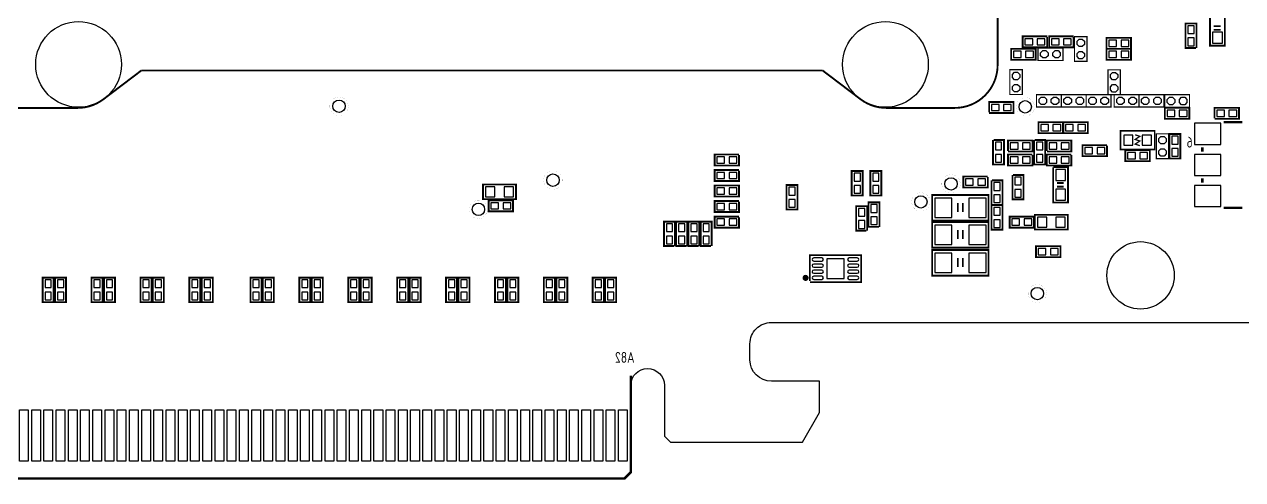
# Model space of a CAD drawing. Header units: millimetres. Extents: x -8 to 226, y -9 to 102.
# Drawn here: x 72.2 to 171.9, y -9.5 to 27.8 of the extents above; entities that cross this region are included whole.
import ezdxf

# ---------------------------------------------------------------- set-up
doc = ezdxf.new("R2010")
doc.units = ezdxf.units.MM
doc.header["$LTSCALE"] = 10
for name, color, linetype in [('BG_OUTLINE', 2, 'Continuous'), ('PG_SILKSCREEN_BOTTOM', 3, 'Continuous'), ('PIN_BOTTOM', 4, 'Continuous')]:
    doc.layers.add(name, color=color, linetype=linetype)
doc.styles.get("Standard").update_dxf_attribs({"font": 'isocp.shx', "width": 0.707, "bigfont": 'hztxt.shx'})

msp = doc.modelspace()

# ---------------------------------------------------------------- linework, layer by layer
at = {"layer": 'BG_OUTLINE'}
msp.add_lwpolyline([(51.099974, -9.350248), (121.299986, -9.350248), (121.799858, -8.850122), (121.799858, -1.745234, -1), (124.549916, -1.745234), (124.549916, -5.900166), (125.049788, -6.400292), (135.849868, -6.400292), (137.249916, -3.975354), (137.249916, -1.400048), (133.299962, -1.400048, -0.414206), (131.549902, 0.349758), (131.549902, 1.64973, -0.414239), (133.299962, 3.39979), (224.499932, 3.39979, 0.414205), (226.499928, 5.399786), (226.499928, 70.799706), (226.499928, 99.799902, 0.414202), (224.499932, 101.799898), (-5.500116, 101.799898, 0.414205)], format="xyb", dxfattribs=at)
at = {"layer": 'PG_SILKSCREEN_BOTTOM'}
for points in [[(151.809196, 24.43988, 0.1524, 0.1524, 0), (151.809196, 39.697152, 0.1524, 0.1524, 0)], [(169.187368, 28.902152, 0.150114, 0.150114, 0), (169.187368, 26.028142, 0.150114, 0.150114, 0), (170.391328, 26.028142, 0.150114, 0.150114, 0), (170.391328, 28.927552, 0.150114, 0.150114, 0), (169.207688, 28.927552, 0.150114, 0.150114, 0)], [(168.082976, 25.844754, 0.150114, 0.150114, 0), (168.082976, 27.84475, 0.150114, 0.150114, 0), (167.1828, 27.84475, 0.150114, 0.150114, 0), (167.1828, 25.844754, 0.150114, 0.150114, 0), (168.032938, 25.844754, 0.150114, 0.150114, 0)], [(169.491914, 27.629866, 0.150114, 0.150114, 0), (170.041824, 27.629866, 0.150114, 0.150114, 0)], [(169.491914, 27.329638, 0.150114, 0.150114, 0), (170.041824, 27.329638, 0.150114, 0.150114, 0)], [(155.862782, 26.79319, 0.150114, 0.150114, 0), (153.862786, 26.79319, 0.150114, 0.150114, 0), (153.862786, 25.893014, 0.150114, 0.150114, 0), (155.862782, 25.893014, 0.150114, 0.150114, 0), (155.862782, 26.743152, 0.150114, 0.150114, 0)], [(158.021782, 26.79319, 0.150114, 0.150114, 0), (156.021786, 26.79319, 0.150114, 0.150114, 0), (156.021786, 25.893014, 0.150114, 0.150114, 0), (158.021782, 25.893014, 0.150114, 0.150114, 0), (158.021782, 26.743152, 0.150114, 0.150114, 0)], [(160.720786, 25.766014, 0.150114, 0.150114, 0), (162.720782, 25.766014, 0.150114, 0.150114, 0), (162.720782, 26.66619, 0.150114, 0.150114, 0), (160.720786, 26.66619, 0.150114, 0.150114, 0), (160.720786, 25.816052, 0.150114, 0.150114, 0)], [(162.720782, 25.77719, 0.150114, 0.150114, 0), (160.720786, 25.77719, 0.150114, 0.150114, 0), (160.720786, 24.877014, 0.150114, 0.150114, 0), (162.720782, 24.877014, 0.150114, 0.150114, 0), (162.720782, 25.727152, 0.150114, 0.150114, 0)], [(78.664054, 21.650198, 0.1524, 0.1524, 0), (81.766156, 23.999952, 0.1524, 0.1524, 0)], [(81.766156, 23.999952, 0.1524, 0.1524, 0), (137.49401, 23.999952, 0.1524, 0.1524, 0)], [(137.49401, 23.999952, 0.1524, 0.1524, 0), (140.595858, 21.650198, 0.1524, 0.1524, 0)], [(151.809196, 24.43988, 0.1524, 0.1524, -0.414201), (148.30933, 20.940014, 0.1524, 0.1524, 0)], [(70.952614, 20.940014, 0.1524, 0.1524, 0), (76.550774, 20.940014, 0.1524, 0.1524, 0)], [(78.664054, 21.650198, 0.1524, 0.1524, -0.163502), (76.550774, 20.940014, 0.1524, 0.1524, 0)], [(142.709392, 20.940014, 0.1524, 0.1524, -0.16352), (140.595858, 21.650198, 0.1524, 0.1524, 0)], [(142.709392, 20.940014, 0.1524, 0.1524, 0), (148.30933, 20.940014, 0.1524, 0.1524, 0)], [(151.11349, 20.527264, 0.150114, 0.150114, 0), (153.113486, 20.527264, 0.150114, 0.150114, 0), (153.113486, 21.42744, 0.150114, 0.150114, 0), (151.11349, 21.42744, 0.150114, 0.150114, 0), (151.11349, 20.577302, 0.150114, 0.150114, 0)], [(169.55389, 20.044664, 0.150114, 0.150114, 0), (171.553886, 20.044664, 0.150114, 0.150114, 0), (171.553886, 20.94484, 0.150114, 0.150114, 0), (169.55389, 20.94484, 0.150114, 0.150114, 0), (169.55389, 20.094702, 0.150114, 0.150114, 0)], [(157.152086, 19.77644, 0.150114, 0.150114, 0), (155.15209, 19.77644, 0.150114, 0.150114, 0), (155.15209, 18.876264, 0.150114, 0.150114, 0), (157.152086, 18.876264, 0.150114, 0.150114, 0), (157.152086, 19.726402, 0.150114, 0.150114, 0)], [(171.828714, 19.783552, 0.199898, 0.199898, 0), (170.295062, 19.783552, 0.199898, 0.199898, 0)], [(151.434546, 18.31975, 0.150114, 0.150114, 0), (151.434546, 16.319754, 0.150114, 0.150114, 0), (152.334722, 16.319754, 0.150114, 0.150114, 0), (152.334722, 18.31975, 0.150114, 0.150114, 0), (151.484584, 18.31975, 0.150114, 0.150114, 0)], [(152.662636, 17.377664, 0.150114, 0.150114, 0), (154.662632, 17.377664, 0.150114, 0.150114, 0), (154.662632, 18.27784, 0.150114, 0.150114, 0), (152.662636, 18.27784, 0.150114, 0.150114, 0), (152.662636, 17.427702, 0.150114, 0.150114, 0)], [(154.800046, 18.31975, 0.150114, 0.150114, 0), (154.800046, 16.319754, 0.150114, 0.150114, 0), (155.700222, 16.319754, 0.150114, 0.150114, 0), (155.700222, 18.31975, 0.150114, 0.150114, 0), (154.850084, 18.31975, 0.150114, 0.150114, 0)], [(155.837636, 17.377664, 0.150114, 0.150114, 0), (157.837632, 17.377664, 0.150114, 0.150114, 0), (157.837632, 18.27784, 0.150114, 0.150114, 0), (155.837636, 18.27784, 0.150114, 0.150114, 0), (155.837636, 17.427702, 0.150114, 0.150114, 0)], [(160.758886, 17.89684, 0.150114, 0.150114, 0), (158.75889, 17.89684, 0.150114, 0.150114, 0), (158.75889, 16.996664, 0.150114, 0.150114, 0), (160.758886, 16.996664, 0.150114, 0.150114, 0), (160.758886, 17.846802, 0.150114, 0.150114, 0)], [(163.060888, 18.742152, 0.1016, 0.1016, 0), (163.441888, 18.615152, 0.1016, 0.1016, 0), (163.060888, 18.361152, 0.1016, 0.1016, 0), (163.441888, 18.234152, 0.1016, 0.1016, 0), (163.060888, 17.980152, 0.1016, 0.1016, 0), (163.441888, 17.853152, 0.1016, 0.1016, 0)], [(130.659632, 17.13484, 0.150114, 0.150114, 0), (128.659636, 17.13484, 0.150114, 0.150114, 0), (128.659636, 16.234664, 0.150114, 0.150114, 0), (130.659632, 16.234664, 0.150114, 0.150114, 0), (130.659632, 17.084802, 0.150114, 0.150114, 0)], [(154.662632, 17.13484, 0.150114, 0.150114, 0), (152.662636, 17.13484, 0.150114, 0.150114, 0), (152.662636, 16.234664, 0.150114, 0.150114, 0), (154.662632, 16.234664, 0.150114, 0.150114, 0), (154.662632, 17.084802, 0.150114, 0.150114, 0)], [(157.837632, 17.13484, 0.150114, 0.150114, 0), (155.837636, 17.13484, 0.150114, 0.150114, 0), (155.837636, 16.234664, 0.150114, 0.150114, 0), (157.837632, 16.234664, 0.150114, 0.150114, 0), (157.837632, 17.084802, 0.150114, 0.150114, 0)], [(168.559988, 17.726152, 0.199898, 0.199898, 0), (168.559988, 17.370552, 0.199898, 0.199898, 0)], [(156.360114, 16.075152, 0.150114, 0.150114, 0), (156.360114, 13.201142, 0.150114, 0.150114, 0), (157.564074, 13.201142, 0.150114, 0.150114, 0), (157.564074, 16.100552, 0.150114, 0.150114, 0), (156.380434, 16.100552, 0.150114, 0.150114, 0)], [(130.659632, 15.86484, 0.150114, 0.150114, 0), (128.659636, 15.86484, 0.150114, 0.150114, 0), (128.659636, 14.964664, 0.150114, 0.150114, 0), (130.659632, 14.964664, 0.150114, 0.150114, 0), (130.659632, 15.814802, 0.150114, 0.150114, 0)], [(151.005286, 15.33144, 0.150114, 0.150114, 0), (149.00529, 15.33144, 0.150114, 0.150114, 0), (149.00529, 14.431264, 0.150114, 0.150114, 0), (151.005286, 14.431264, 0.150114, 0.150114, 0), (151.005286, 15.281402, 0.150114, 0.150114, 0)], [(151.3078, 15.01775, 0.150114, 0.150114, 0), (151.3078, 13.017754, 0.150114, 0.150114, 0), (152.207976, 13.017754, 0.150114, 0.150114, 0), (152.207976, 15.01775, 0.150114, 0.150114, 0), (151.357838, 15.01775, 0.150114, 0.150114, 0)], [(153.022046, 15.46225, 0.150114, 0.150114, 0), (153.022046, 13.462254, 0.150114, 0.150114, 0), (153.922222, 13.462254, 0.150114, 0.150114, 0), (153.922222, 15.46225, 0.150114, 0.150114, 0), (153.072084, 15.46225, 0.150114, 0.150114, 0)], [(168.559988, 15.186152, 0.199898, 0.199898, 0), (168.559988, 14.830552, 0.199898, 0.199898, 0)], [(156.66466, 14.802866, 0.150114, 0.150114, 0), (157.21457, 14.802866, 0.150114, 0.150114, 0)], [(156.66466, 14.502638, 0.150114, 0.150114, 0), (157.21457, 14.502638, 0.150114, 0.150114, 0)], [(130.659632, 13.32484, 0.150114, 0.150114, 0), (128.659636, 13.32484, 0.150114, 0.150114, 0), (128.659636, 12.424664, 0.150114, 0.150114, 0), (130.659632, 12.424664, 0.150114, 0.150114, 0), (130.659632, 13.274802, 0.150114, 0.150114, 0)], [(141.133576, 10.909554, 0.150114, 0.150114, 0), (141.133576, 12.90955, 0.150114, 0.150114, 0), (140.2334, 12.90955, 0.150114, 0.150114, 0), (140.2334, 10.909554, 0.150114, 0.150114, 0), (141.083538, 10.909554, 0.150114, 0.150114, 0)], [(142.149576, 11.214354, 0.150114, 0.150114, 0), (142.149576, 13.21435, 0.150114, 0.150114, 0), (141.2494, 13.21435, 0.150114, 0.150114, 0), (141.2494, 11.214354, 0.150114, 0.150114, 0), (142.099538, 11.214354, 0.150114, 0.150114, 0)], [(148.56079, 12.42314, 0.150114, 0.150114, 0), (148.56079, 13.173202, 0.150114, 0.150114, 0)], [(148.960586, 12.42314, 0.150114, 0.150114, 0), (148.960586, 13.173202, 0.150114, 0.150114, 0)], [(130.659632, 12.05484, 0.150114, 0.150114, 0), (128.659636, 12.05484, 0.150114, 0.150114, 0), (128.659636, 11.154664, 0.150114, 0.150114, 0), (130.659632, 11.154664, 0.150114, 0.150114, 0), (130.659632, 12.004802, 0.150114, 0.150114, 0)], [(170.295062, 12.773152, 0.199898, 0.199898, 0), (171.828714, 12.773152, 0.199898, 0.199898, 0)], [(125.416056, 9.644634, 0.150114, 0.150114, 0), (125.416056, 11.64463, 0.150114, 0.150114, 0), (124.51588, 11.64463, 0.150114, 0.150114, 0), (124.51588, 9.644634, 0.150114, 0.150114, 0), (125.366018, 9.644634, 0.150114, 0.150114, 0)], [(126.4158, 9.644634, 0.150114, 0.150114, 0), (126.4158, 11.64463, 0.150114, 0.150114, 0), (125.515624, 11.64463, 0.150114, 0.150114, 0), (125.515624, 9.644634, 0.150114, 0.150114, 0), (126.365762, 9.644634, 0.150114, 0.150114, 0)], [(127.415544, 9.644634, 0.150114, 0.150114, 0), (127.415544, 11.64463, 0.150114, 0.150114, 0), (126.515368, 11.64463, 0.150114, 0.150114, 0), (126.515368, 9.644634, 0.150114, 0.150114, 0), (127.365506, 9.644634, 0.150114, 0.150114, 0)], [(128.415288, 9.644634, 0.150114, 0.150114, 0), (128.415288, 11.64463, 0.150114, 0.150114, 0), (127.515112, 11.64463, 0.150114, 0.150114, 0), (127.515112, 9.644634, 0.150114, 0.150114, 0), (128.36525, 9.644634, 0.150114, 0.150114, 0)], [(148.56079, 10.21334, 0.150114, 0.150114, 0), (148.56079, 10.963402, 0.150114, 0.150114, 0)], [(148.960586, 10.21334, 0.150114, 0.150114, 0), (148.960586, 10.963402, 0.150114, 0.150114, 0)], [(136.449562, 6.694678, 0.150114, 0.150114, 0), (140.649706, 6.694678, 0.150114, 0.150114, 0), (140.649706, 8.894826, 0.150114, 0.150114, 0), (136.449562, 8.894826, 0.150114, 0.150114, 0), (136.449562, 6.794754, 0.150114, 0.150114, 0)], [(148.56079, 7.92734, 0.150114, 0.150114, 0), (148.56079, 8.677402, 0.150114, 0.150114, 0)], [(148.960586, 7.92734, 0.150114, 0.150114, 0), (148.960586, 8.677402, 0.150114, 0.150114, 0)], [(121.799858, -0.950214, 0.199898, 0.199898, 0), (121.799858, -8.850376, 0.199898, 0.199898, 0), (121.299732, -9.350248, 0.199898, 0.199898, 0), (51.09972, -9.350248, 0.199898, 0.199898, 0), (50.599848, -8.850376, 0.199898, 0.199898, 0), (50.599848, -1.900174, 0.199898, 0.199898, 1), (48.699674, -1.900174, 0.199898, 0.199898, 0), (48.699674, -8.850376, 0.199898, 0.199898, 0), (48.199802, -9.350248, 0.199898, 0.199898, 0), (37.99967, -9.350248, 0.199898, 0.199898, 0), (37.499798, -8.850376, 0.199898, 0.199898, 0), (37.499798, -0.950214, 0.199898, 0.199898, 0)]]:
    msp.add_lwpolyline(points, format="xyseb", dxfattribs=at)
for points in [[(159.117538, 24.742648, 0.1016, 0.1016, 0), (159.117538, 26.774648, 0.1016, 0.1016, 0), (158.101538, 26.774648, 0.1016, 0.1016, 0), (158.101538, 24.742648, 0.1016, 0.1016, 0)], [(154.916886, 25.77084, 0.1524, 0.1524, 0), (152.91689, 25.77084, 0.1524, 0.1524, 0), (152.91689, 24.870664, 0.1524, 0.1524, 0), (154.916886, 24.870664, 0.1524, 0.1524, 0)], [(155.116784, 24.819102, 0.1016, 0.1016, 0), (157.148784, 24.819102, 0.1016, 0.1016, 0), (157.148784, 25.835102, 0.1016, 0.1016, 0), (155.116784, 25.835102, 0.1016, 0.1016, 0)], [(153.827734, 22.038056, 0.1016, 0.1016, 0), (153.827734, 24.070056, 0.1016, 0.1016, 0), (152.811734, 24.070056, 0.1016, 0.1016, 0), (152.811734, 22.038056, 0.1016, 0.1016, 0)], [(160.831784, 24.057102, 0.1016, 0.1016, 0), (160.831784, 22.025102, 0.1016, 0.1016, 0), (161.847784, 22.025102, 0.1016, 0.1016, 0), (161.847784, 24.057102, 0.1016, 0.1016, 0)], [(154.989784, 21.009102, 0.1016, 0.1016, 0), (157.021784, 21.009102, 0.1016, 0.1016, 0), (157.021784, 22.025102, 0.1016, 0.1016, 0), (154.989784, 22.025102, 0.1016, 0.1016, 0)], [(159.053784, 22.025102, 0.1016, 0.1016, 0), (157.021784, 22.025102, 0.1016, 0.1016, 0), (157.021784, 21.009102, 0.1016, 0.1016, 0), (159.053784, 21.009102, 0.1016, 0.1016, 0)], [(161.085784, 22.025102, 0.1016, 0.1016, 0), (159.053784, 22.025102, 0.1016, 0.1016, 0), (159.053784, 21.009102, 0.1016, 0.1016, 0), (161.085784, 21.009102, 0.1016, 0.1016, 0)], [(161.339784, 21.009102, 0.1016, 0.1016, 0), (163.371784, 21.009102, 0.1016, 0.1016, 0), (163.371784, 22.025102, 0.1016, 0.1016, 0), (161.339784, 22.025102, 0.1016, 0.1016, 0)], [(163.371784, 21.009102, 0.1016, 0.1016, 0), (165.403784, 21.009102, 0.1016, 0.1016, 0), (165.403784, 22.025102, 0.1016, 0.1016, 0), (163.371784, 22.025102, 0.1016, 0.1016, 0)], [(165.473634, 21.002498, 0.1016, 0.1016, 0), (167.505634, 21.002498, 0.1016, 0.1016, 0), (167.505634, 22.018498, 0.1016, 0.1016, 0), (165.473634, 22.018498, 0.1016, 0.1016, 0)], [(98.689668, 21.078952, 0.00381, 0.00381, 1), (97.180908, 21.078952, 0.00381, 0.00381, 1)], [(154.823668, 21.028152, 0.00381, 0.00381, 1), (153.314908, 21.028152, 0.00381, 0.00381, 1)], [(165.48989, 20.044664, 0.1524, 0.1524, 0), (167.489886, 20.044664, 0.1524, 0.1524, 0), (167.489886, 20.94484, 0.1524, 0.1524, 0), (165.48989, 20.94484, 0.1524, 0.1524, 0)], [(157.18409, 18.876264, 0.1524, 0.1524, 0), (159.184086, 18.876264, 0.1524, 0.1524, 0), (159.184086, 19.77644, 0.1524, 0.1524, 0), (157.18409, 19.77644, 0.1524, 0.1524, 0)], [(161.867088, 17.675352, 0.127, 0.127, 0), (161.867088, 19.072352, 0.127, 0.127, 0), (164.661088, 19.072352, 0.127, 0.127, 0), (164.661088, 17.675352, 0.127, 0.127, 0), (164.661088, 17.548352, 0.127, 0.127, 0), (161.867088, 17.548352, 0.127, 0.127, 0)], [(164.788088, 18.818352, 0.1016, 0.1016, 0), (164.788088, 16.786352, 0.1016, 0.1016, 0), (165.804088, 16.786352, 0.1016, 0.1016, 0), (165.804088, 18.818352, 0.1016, 0.1016, 0)], [(165.862, 18.80235, 0.1524, 0.1524, 0), (165.862, 16.802354, 0.1524, 0.1524, 0), (166.762176, 16.802354, 0.1524, 0.1524, 0), (166.762176, 18.80235, 0.1524, 0.1524, 0)], [(162.26409, 16.590264, 0.1524, 0.1524, 0), (164.264086, 16.590264, 0.1524, 0.1524, 0), (164.264086, 17.49044, 0.1524, 0.1524, 0), (162.26409, 17.49044, 0.1524, 0.1524, 0)], [(116.190268, 15.033752, 0.00381, 0.00381, 1), (114.681508, 15.033752, 0.00381, 0.00381, 1)], [(140.777976, 13.779754, 0.1524, 0.1524, 0), (140.777976, 15.77975, 0.1524, 0.1524, 0), (139.8778, 15.77975, 0.1524, 0.1524, 0), (139.8778, 13.779754, 0.1524, 0.1524, 0)], [(142.301976, 13.779754, 0.1524, 0.1524, 0), (142.301976, 15.77975, 0.1524, 0.1524, 0), (141.4018, 15.77975, 0.1524, 0.1524, 0), (141.4018, 13.779754, 0.1524, 0.1524, 0)], [(148.753068, 14.728952, 0.00381, 0.00381, 1), (147.244308, 14.728952, 0.00381, 0.00381, 1)], [(109.717078, 13.481304, 0.150114, 0.150114, 0), (112.417098, 13.481304, 0.150114, 0.150114, 0), (112.417098, 14.6812, 0.150114, 0.150114, 0), (109.717078, 14.6812, 0.150114, 0.150114, 0)], [(128.659636, 13.694664, 0.1524, 0.1524, 0), (130.659632, 13.694664, 0.1524, 0.1524, 0), (130.659632, 14.59484, 0.1524, 0.1524, 0), (128.659636, 14.59484, 0.1524, 0.1524, 0)], [(135.443976, 12.636754, 0.1524, 0.1524, 0), (135.443976, 14.63675, 0.1524, 0.1524, 0), (134.5438, 14.63675, 0.1524, 0.1524, 0), (134.5438, 12.636754, 0.1524, 0.1524, 0)], [(146.289014, 13.255752, 0.00381, 0.00381, 1), (144.780254, 13.255752, 0.00381, 0.00381, 1)], [(110.094268, 12.646152, 0.00381, 0.00381, 1), (108.585508, 12.646152, 0.00381, 0.00381, 1)], [(112.168686, 13.38834, 0.1524, 0.1524, 0), (110.16869, 13.38834, 0.1524, 0.1524, 0), (110.16869, 12.488164, 0.1524, 0.1524, 0), (112.168686, 12.488164, 0.1524, 0.1524, 0)], [(146.460718, 11.723116, 0.150114, 0.150114, 0), (151.060658, 11.723116, 0.150114, 0.150114, 0), (151.060658, 13.823188, 0.150114, 0.150114, 0), (146.460718, 13.823188, 0.150114, 0.150114, 0)], [(151.3078, 12.98575, 0.1524, 0.1524, 0), (151.3078, 10.985754, 0.1524, 0.1524, 0), (152.207976, 10.985754, 0.1524, 0.1524, 0), (152.207976, 12.98575, 0.1524, 0.1524, 0)], [(152.789636, 11.154664, 0.1524, 0.1524, 0), (154.789632, 11.154664, 0.1524, 0.1524, 0), (154.789632, 12.05484, 0.1524, 0.1524, 0), (152.789636, 12.05484, 0.1524, 0.1524, 0)], [(154.852878, 11.004804, 0.150114, 0.150114, 0), (157.552898, 11.004804, 0.150114, 0.150114, 0), (157.552898, 12.2047, 0.150114, 0.150114, 0), (154.852878, 12.2047, 0.150114, 0.150114, 0)], [(146.460718, 9.513316, 0.150114, 0.150114, 0), (151.060658, 9.513316, 0.150114, 0.150114, 0), (151.060658, 11.613388, 0.150114, 0.150114, 0), (146.460718, 11.613388, 0.150114, 0.150114, 0)], [(146.460718, 7.227316, 0.150114, 0.150114, 0), (151.060658, 7.227316, 0.150114, 0.150114, 0), (151.060658, 9.327388, 0.150114, 0.150114, 0), (146.460718, 9.327388, 0.150114, 0.150114, 0)], [(156.948886, 9.64184, 0.1524, 0.1524, 0), (154.94889, 9.64184, 0.1524, 0.1524, 0), (154.94889, 8.741664, 0.1524, 0.1524, 0), (156.948886, 8.741664, 0.1524, 0.1524, 0)], [(73.691496, 7.061962, 0.1524, 0.1524, 0), (73.691496, 5.061966, 0.1524, 0.1524, 0), (74.591672, 5.061966, 0.1524, 0.1524, 0), (74.591672, 7.061962, 0.1524, 0.1524, 0)], [(74.707496, 7.061962, 0.1524, 0.1524, 0), (74.707496, 5.061966, 0.1524, 0.1524, 0), (75.607672, 5.061966, 0.1524, 0.1524, 0), (75.607672, 7.061962, 0.1524, 0.1524, 0)], [(77.691488, 7.061962, 0.1524, 0.1524, 0), (77.691488, 5.061966, 0.1524, 0.1524, 0), (78.591664, 5.061966, 0.1524, 0.1524, 0), (78.591664, 7.061962, 0.1524, 0.1524, 0)], [(78.707488, 7.061962, 0.1524, 0.1524, 0), (78.707488, 5.061966, 0.1524, 0.1524, 0), (79.607664, 5.061966, 0.1524, 0.1524, 0), (79.607664, 7.061962, 0.1524, 0.1524, 0)], [(81.69148, 7.061962, 0.1524, 0.1524, 0), (81.69148, 5.061966, 0.1524, 0.1524, 0), (82.591656, 5.061966, 0.1524, 0.1524, 0), (82.591656, 7.061962, 0.1524, 0.1524, 0)], [(82.70748, 7.061962, 0.1524, 0.1524, 0), (82.70748, 5.061966, 0.1524, 0.1524, 0), (83.607656, 5.061966, 0.1524, 0.1524, 0), (83.607656, 7.061962, 0.1524, 0.1524, 0)], [(85.691472, 7.061962, 0.1524, 0.1524, 0), (85.691472, 5.061966, 0.1524, 0.1524, 0), (86.591648, 5.061966, 0.1524, 0.1524, 0), (86.591648, 7.061962, 0.1524, 0.1524, 0)], [(86.707472, 7.061962, 0.1524, 0.1524, 0), (86.707472, 5.061966, 0.1524, 0.1524, 0), (87.607648, 5.061966, 0.1524, 0.1524, 0), (87.607648, 7.061962, 0.1524, 0.1524, 0)], [(90.691462, 7.061962, 0.1524, 0.1524, 0), (90.691462, 5.061966, 0.1524, 0.1524, 0), (91.591638, 5.061966, 0.1524, 0.1524, 0), (91.591638, 7.061962, 0.1524, 0.1524, 0)], [(91.707462, 7.061962, 0.1524, 0.1524, 0), (91.707462, 5.061966, 0.1524, 0.1524, 0), (92.607638, 5.061966, 0.1524, 0.1524, 0), (92.607638, 7.061962, 0.1524, 0.1524, 0)], [(94.691454, 7.061962, 0.1524, 0.1524, 0), (94.691454, 5.061966, 0.1524, 0.1524, 0), (95.59163, 5.061966, 0.1524, 0.1524, 0), (95.59163, 7.061962, 0.1524, 0.1524, 0)], [(95.707454, 7.061962, 0.1524, 0.1524, 0), (95.707454, 5.061966, 0.1524, 0.1524, 0), (96.60763, 5.061966, 0.1524, 0.1524, 0), (96.60763, 7.061962, 0.1524, 0.1524, 0)], [(98.691446, 7.061962, 0.1524, 0.1524, 0), (98.691446, 5.061966, 0.1524, 0.1524, 0), (99.591622, 5.061966, 0.1524, 0.1524, 0), (99.591622, 7.061962, 0.1524, 0.1524, 0)], [(99.707446, 7.061962, 0.1524, 0.1524, 0), (99.707446, 5.061966, 0.1524, 0.1524, 0), (100.607622, 5.061966, 0.1524, 0.1524, 0), (100.607622, 7.061962, 0.1524, 0.1524, 0)], [(102.691438, 7.061962, 0.1524, 0.1524, 0), (102.691438, 5.061966, 0.1524, 0.1524, 0), (103.591614, 5.061966, 0.1524, 0.1524, 0), (103.591614, 7.061962, 0.1524, 0.1524, 0)], [(103.707438, 7.061962, 0.1524, 0.1524, 0), (103.707438, 5.061966, 0.1524, 0.1524, 0), (104.607614, 5.061966, 0.1524, 0.1524, 0), (104.607614, 7.061962, 0.1524, 0.1524, 0)], [(106.691684, 7.061962, 0.1524, 0.1524, 0), (106.691684, 5.061966, 0.1524, 0.1524, 0), (107.59186, 5.061966, 0.1524, 0.1524, 0), (107.59186, 7.061962, 0.1524, 0.1524, 0)], [(107.707684, 7.061962, 0.1524, 0.1524, 0), (107.707684, 5.061966, 0.1524, 0.1524, 0), (108.60786, 5.061966, 0.1524, 0.1524, 0), (108.60786, 7.061962, 0.1524, 0.1524, 0)], [(110.691676, 7.061962, 0.1524, 0.1524, 0), (110.691676, 5.061966, 0.1524, 0.1524, 0), (111.591852, 5.061966, 0.1524, 0.1524, 0), (111.591852, 7.061962, 0.1524, 0.1524, 0)], [(111.707676, 7.061962, 0.1524, 0.1524, 0), (111.707676, 5.061966, 0.1524, 0.1524, 0), (112.607852, 5.061966, 0.1524, 0.1524, 0), (112.607852, 7.061962, 0.1524, 0.1524, 0)], [(114.691668, 7.061962, 0.1524, 0.1524, 0), (114.691668, 5.061966, 0.1524, 0.1524, 0), (115.591844, 5.061966, 0.1524, 0.1524, 0), (115.591844, 7.061962, 0.1524, 0.1524, 0)], [(115.707668, 7.061962, 0.1524, 0.1524, 0), (115.707668, 5.061966, 0.1524, 0.1524, 0), (116.607844, 5.061966, 0.1524, 0.1524, 0), (116.607844, 7.061962, 0.1524, 0.1524, 0)], [(118.69166, 7.061962, 0.1524, 0.1524, 0), (118.69166, 5.061966, 0.1524, 0.1524, 0), (119.591836, 5.061966, 0.1524, 0.1524, 0), (119.591836, 7.061962, 0.1524, 0.1524, 0)], [(119.70766, 7.061962, 0.1524, 0.1524, 0), (119.70766, 5.061966, 0.1524, 0.1524, 0), (120.607836, 5.061966, 0.1524, 0.1524, 0), (120.607836, 7.061962, 0.1524, 0.1524, 0)], [(136.22401, 7.04469, 0.249936, 0.249936, 1), (135.975258, 7.044814, 0.249936, 0.249936, 1)], [(155.814268, 5.762752, 0.00381, 0.00381, 1), (154.305508, 5.762752, 0.00381, 0.00381, 1)]]:
    msp.add_lwpolyline(points, format="xyseb", close=True, dxfattribs=at)
at = {"layer": 'PIN_BOTTOM'}
for points in [[(167.378888, 27.662124), (167.378888, 27.027124), (167.886888, 27.027124), (167.886888, 27.662124)], [(170.198288, 26.235152), (170.198288, 27.124152), (169.385488, 27.124152), (169.385488, 26.235152)], [(154.045412, 26.089102), (154.680412, 26.089102), (154.680412, 26.597102), (154.045412, 26.597102)], [(155.045156, 26.089102), (155.680156, 26.089102), (155.680156, 26.597102), (155.045156, 26.597102)], [(156.204412, 26.089102), (156.839412, 26.089102), (156.839412, 26.597102), (156.204412, 26.597102)], [(157.204156, 26.089102), (157.839156, 26.089102), (157.839156, 26.597102), (157.204156, 26.597102)], [(158.735786, 25.953974), (158.48329, 25.953974), (158.304738, 26.132526), (158.304738, 26.385022), (158.48329, 26.563574), (158.735786, 26.563574), (158.914338, 26.385022), (158.914338, 26.132526)], [(161.538412, 26.470102), (160.903412, 26.470102), (160.903412, 25.962102), (161.538412, 25.962102)], [(162.538156, 26.470102), (161.903156, 26.470102), (161.903156, 25.962102), (162.538156, 25.962102)], [(167.378888, 26.66238), (167.378888, 26.02738), (167.886888, 26.02738), (167.886888, 26.66238)], [(153.099516, 25.066752), (153.734516, 25.066752), (153.734516, 25.574752), (153.099516, 25.574752)], [(154.09926, 25.066752), (154.73426, 25.066752), (154.73426, 25.574752), (154.09926, 25.574752)], [(155.758906, 25.022302), (155.50641, 25.022302), (155.327858, 25.200854), (155.327858, 25.45335), (155.50641, 25.631902), (155.758906, 25.631902), (155.937458, 25.45335), (155.937458, 25.200854)], [(156.759158, 25.022302), (156.506662, 25.022302), (156.32811, 25.200854), (156.32811, 25.45335), (156.506662, 25.631902), (156.759158, 25.631902), (156.93771, 25.45335), (156.93771, 25.200854)], [(158.735786, 24.953722), (158.48329, 24.953722), (158.304738, 25.132274), (158.304738, 25.38477), (158.48329, 25.563322), (158.735786, 25.563322), (158.914338, 25.38477), (158.914338, 25.132274)], [(160.903412, 25.073102), (161.538412, 25.073102), (161.538412, 25.581102), (160.903412, 25.581102)], [(161.903156, 25.073102), (162.538156, 25.073102), (162.538156, 25.581102), (161.903156, 25.581102)], [(153.445982, 23.249382), (153.193486, 23.249382), (153.014934, 23.427934), (153.014934, 23.68043), (153.193486, 23.858982), (153.445982, 23.858982), (153.624534, 23.68043), (153.624534, 23.427934)], [(161.466032, 23.236428), (161.213536, 23.236428), (161.034984, 23.41498), (161.034984, 23.667476), (161.213536, 23.846028), (161.466032, 23.846028), (161.644584, 23.667476), (161.644584, 23.41498)], [(153.445982, 22.24913), (153.193486, 22.24913), (153.014934, 22.427682), (153.014934, 22.680178), (153.193486, 22.85873), (153.445982, 22.85873), (153.624534, 22.680178), (153.624534, 22.427682)], [(161.466032, 22.236176), (161.213536, 22.236176), (161.034984, 22.414728), (161.034984, 22.667224), (161.213536, 22.845776), (161.466032, 22.845776), (161.644584, 22.667224), (161.644584, 22.414728)], [(151.931116, 21.231352), (151.296116, 21.231352), (151.296116, 20.723352), (151.931116, 20.723352)], [(152.93086, 21.231352), (152.29586, 21.231352), (152.29586, 20.723352), (152.93086, 20.723352)], [(155.631906, 21.212302), (155.37941, 21.212302), (155.200858, 21.390854), (155.200858, 21.64335), (155.37941, 21.821902), (155.631906, 21.821902), (155.810458, 21.64335), (155.810458, 21.390854)], [(156.632158, 21.212302), (156.379662, 21.212302), (156.20111, 21.390854), (156.20111, 21.64335), (156.379662, 21.821902), (156.632158, 21.821902), (156.81071, 21.64335), (156.81071, 21.390854)], [(157.663906, 21.212302), (157.41141, 21.212302), (157.232858, 21.390854), (157.232858, 21.64335), (157.41141, 21.821902), (157.663906, 21.821902), (157.842458, 21.64335), (157.842458, 21.390854)], [(158.664158, 21.212302), (158.411662, 21.212302), (158.23311, 21.390854), (158.23311, 21.64335), (158.411662, 21.821902), (158.664158, 21.821902), (158.84271, 21.64335), (158.84271, 21.390854)], [(159.695906, 21.212302), (159.44341, 21.212302), (159.264858, 21.390854), (159.264858, 21.64335), (159.44341, 21.821902), (159.695906, 21.821902), (159.874458, 21.64335), (159.874458, 21.390854)], [(160.696158, 21.212302), (160.443662, 21.212302), (160.26511, 21.390854), (160.26511, 21.64335), (160.443662, 21.821902), (160.696158, 21.821902), (160.87471, 21.64335), (160.87471, 21.390854)], [(161.981906, 21.212302), (161.72941, 21.212302), (161.550858, 21.390854), (161.550858, 21.64335), (161.72941, 21.821902), (161.981906, 21.821902), (162.160458, 21.64335), (162.160458, 21.390854)], [(162.982158, 21.212302), (162.729662, 21.212302), (162.55111, 21.390854), (162.55111, 21.64335), (162.729662, 21.821902), (162.982158, 21.821902), (163.16071, 21.64335), (163.16071, 21.390854)], [(164.013906, 21.212302), (163.76141, 21.212302), (163.582858, 21.390854), (163.582858, 21.64335), (163.76141, 21.821902), (164.013906, 21.821902), (164.192458, 21.64335), (164.192458, 21.390854)], [(165.014158, 21.212302), (164.761662, 21.212302), (164.58311, 21.390854), (164.58311, 21.64335), (164.761662, 21.821902), (165.014158, 21.821902), (165.19271, 21.64335), (165.19271, 21.390854)], [(166.115756, 21.205698), (165.86326, 21.205698), (165.684708, 21.38425), (165.684708, 21.636746), (165.86326, 21.815298), (166.115756, 21.815298), (166.294308, 21.636746), (166.294308, 21.38425)], [(167.116008, 21.205698), (166.863512, 21.205698), (166.68496, 21.38425), (166.68496, 21.636746), (166.863512, 21.815298), (167.116008, 21.815298), (167.29456, 21.636746), (167.29456, 21.38425)], [(166.307516, 20.748752), (165.672516, 20.748752), (165.672516, 20.240752), (166.307516, 20.240752)], [(167.30726, 20.748752), (166.67226, 20.748752), (166.67226, 20.240752), (167.30726, 20.240752)], [(170.371516, 20.748752), (169.736516, 20.748752), (169.736516, 20.240752), (170.371516, 20.240752)], [(171.37126, 20.748752), (170.73626, 20.748752), (170.73626, 20.240752), (171.37126, 20.240752)], [(155.334716, 19.072352), (155.969716, 19.072352), (155.969716, 19.580352), (155.334716, 19.580352)], [(156.33446, 19.072352), (156.96946, 19.072352), (156.96946, 19.580352), (156.33446, 19.580352)], [(158.001716, 19.580352), (157.366716, 19.580352), (157.366716, 19.072352), (158.001716, 19.072352)], [(159.00146, 19.580352), (158.36646, 19.580352), (158.36646, 19.072352), (159.00146, 19.072352)], [(170.066462, 19.681952), (167.907462, 19.681952), (167.907462, 17.954752), (170.066462, 17.954752)], [(152.138634, 17.502124), (152.138634, 18.137124), (151.630634, 18.137124), (151.630634, 17.502124)], [(153.480262, 18.081752), (152.845262, 18.081752), (152.845262, 17.573752), (153.480262, 17.573752)], [(154.480006, 18.081752), (153.845006, 18.081752), (153.845006, 17.573752), (154.480006, 17.573752)], [(155.504134, 17.502124), (155.504134, 18.137124), (154.996134, 18.137124), (154.996134, 17.502124)], [(156.655262, 18.081752), (156.020262, 18.081752), (156.020262, 17.573752), (156.655262, 17.573752)], [(157.655006, 18.081752), (157.020006, 18.081752), (157.020006, 17.573752), (157.655006, 17.573752)], [(162.121088, 18.716752), (162.121088, 17.903952), (162.883088, 17.903952), (162.883088, 18.716752)], [(163.645088, 18.716752), (163.645088, 17.903952), (164.407088, 17.903952), (164.407088, 18.716752)], [(165.422336, 17.997678), (165.16984, 17.997678), (164.991288, 18.17623), (164.991288, 18.428726), (165.16984, 18.607278), (165.422336, 18.607278), (165.600888, 18.428726), (165.600888, 18.17623)], [(166.566088, 17.984724), (166.566088, 18.619724), (166.058088, 18.619724), (166.058088, 17.984724)], [(152.138634, 16.50238), (152.138634, 17.13738), (151.630634, 17.13738), (151.630634, 16.50238)], [(155.504134, 16.50238), (155.504134, 17.13738), (154.996134, 17.13738), (154.996134, 16.50238)], [(158.941516, 17.192752), (159.576516, 17.192752), (159.576516, 17.700752), (158.941516, 17.700752)], [(159.94126, 17.192752), (160.57626, 17.192752), (160.57626, 17.700752), (159.94126, 17.700752)], [(163.081716, 17.294352), (162.446716, 17.294352), (162.446716, 16.786352), (163.081716, 16.786352)], [(164.08146, 17.294352), (163.44646, 17.294352), (163.44646, 16.786352), (164.08146, 16.786352)], [(165.422336, 16.997426), (165.16984, 16.997426), (164.991288, 17.175978), (164.991288, 17.428474), (165.16984, 17.607026), (165.422336, 17.607026), (165.600888, 17.428474), (165.600888, 17.175978)], [(166.566088, 16.98498), (166.566088, 17.61998), (166.058088, 17.61998), (166.058088, 16.98498)], [(170.066462, 17.141952), (167.907462, 17.141952), (167.907462, 15.414752), (170.066462, 15.414752)], [(128.842262, 16.430752), (129.477262, 16.430752), (129.477262, 16.938752), (128.842262, 16.938752)], [(129.842006, 16.430752), (130.477006, 16.430752), (130.477006, 16.938752), (129.842006, 16.938752)], [(152.845262, 16.430752), (153.480262, 16.430752), (153.480262, 16.938752), (152.845262, 16.938752)], [(153.845006, 16.430752), (154.480006, 16.430752), (154.480006, 16.938752), (153.845006, 16.938752)], [(156.020262, 16.430752), (156.655262, 16.430752), (156.655262, 16.938752), (156.020262, 16.938752)], [(157.020006, 16.430752), (157.655006, 16.430752), (157.655006, 16.938752), (157.020006, 16.938752)], [(128.842262, 15.160752), (129.477262, 15.160752), (129.477262, 15.668752), (128.842262, 15.668752)], [(129.842006, 15.160752), (130.477006, 15.160752), (130.477006, 15.668752), (129.842006, 15.668752)], [(140.073888, 15.597124), (140.073888, 14.962124), (140.581888, 14.962124), (140.581888, 15.597124)], [(141.597888, 15.597124), (141.597888, 14.962124), (142.105888, 14.962124), (142.105888, 15.597124)], [(149.187916, 14.627352), (149.822916, 14.627352), (149.822916, 15.135352), (149.187916, 15.135352)], [(150.18766, 14.627352), (150.82266, 14.627352), (150.82266, 15.135352), (150.18766, 15.135352)], [(153.726134, 14.644624), (153.726134, 15.279624), (153.218134, 15.279624), (153.218134, 14.644624)], [(157.371034, 15.008352), (157.371034, 15.897352), (156.558234, 15.897352), (156.558234, 15.008352)], [(109.92612, 14.487652), (109.92612, 13.674852), (110.68812, 13.674852), (110.68812, 14.487652)], [(111.446056, 14.487652), (111.446056, 13.674852), (112.208056, 13.674852), (112.208056, 14.487652)], [(129.477262, 14.398752), (128.842262, 14.398752), (128.842262, 13.890752), (129.477262, 13.890752)], [(130.477006, 14.398752), (129.842006, 14.398752), (129.842006, 13.890752), (130.477006, 13.890752)], [(134.739888, 14.454124), (134.739888, 13.819124), (135.247888, 13.819124), (135.247888, 14.454124)], [(140.073888, 14.59738), (140.073888, 13.96238), (140.581888, 13.96238), (140.581888, 14.59738)], [(141.597888, 14.59738), (141.597888, 13.96238), (142.105888, 13.96238), (142.105888, 14.59738)], [(152.011888, 14.200124), (152.011888, 14.835124), (151.503888, 14.835124), (151.503888, 14.200124)], [(153.726134, 13.64488), (153.726134, 14.27988), (153.218134, 14.27988), (153.218134, 13.64488)], [(157.371034, 13.408152), (157.371034, 14.297152), (156.558234, 14.297152), (156.558234, 13.408152)], [(167.907462, 12.874752), (170.066462, 12.874752), (170.066462, 14.601952), (167.907462, 14.601952)], [(110.351316, 12.684252), (110.986316, 12.684252), (110.986316, 13.192252), (110.351316, 13.192252)], [(111.35106, 12.684252), (111.98606, 12.684252), (111.98606, 13.192252), (111.35106, 13.192252)], [(128.842262, 12.620752), (129.477262, 12.620752), (129.477262, 13.128752), (128.842262, 13.128752)], [(129.842006, 12.620752), (130.477006, 12.620752), (130.477006, 13.128752), (129.842006, 13.128752)], [(134.739888, 13.45438), (134.739888, 12.81938), (135.247888, 12.81938), (135.247888, 13.45438)], [(141.445488, 13.031724), (141.445488, 12.396724), (141.953488, 12.396724), (141.953488, 13.031724)], [(146.66214, 13.573252), (146.66214, 11.973052), (148.05914, 11.973052), (148.05914, 13.573252)], [(149.462236, 13.573252), (149.462236, 11.973052), (150.859236, 11.973052), (150.859236, 13.573252)], [(152.011888, 13.20038), (152.011888, 13.83538), (151.503888, 13.83538), (151.503888, 13.20038)], [(140.429488, 12.726924), (140.429488, 12.091924), (140.937488, 12.091924), (140.937488, 12.726924)], [(141.445488, 12.03198), (141.445488, 11.39698), (141.953488, 11.39698), (141.953488, 12.03198)], [(152.011888, 12.168124), (152.011888, 12.803124), (151.503888, 12.803124), (151.503888, 12.168124)], [(155.06192, 12.011152), (155.06192, 11.198352), (155.82392, 11.198352), (155.82392, 12.011152)], [(156.581856, 12.011152), (156.581856, 11.198352), (157.343856, 11.198352), (157.343856, 12.011152)], [(124.711968, 11.462004), (124.711968, 10.827004), (125.219968, 10.827004), (125.219968, 11.462004)], [(125.711712, 11.462004), (125.711712, 10.827004), (126.219712, 10.827004), (126.219712, 11.462004)], [(126.711456, 11.462004), (126.711456, 10.827004), (127.219456, 10.827004), (127.219456, 11.462004)], [(127.7112, 11.462004), (127.7112, 10.827004), (128.2192, 10.827004), (128.2192, 11.462004)], [(128.842262, 11.350752), (129.477262, 11.350752), (129.477262, 11.858752), (128.842262, 11.858752)], [(129.842006, 11.350752), (130.477006, 11.350752), (130.477006, 11.858752), (129.842006, 11.858752)], [(140.429488, 11.72718), (140.429488, 11.09218), (140.937488, 11.09218), (140.937488, 11.72718)], [(146.66214, 11.363452), (146.66214, 9.763252), (148.05914, 9.763252), (148.05914, 11.363452)], [(149.462236, 11.363452), (149.462236, 9.763252), (150.859236, 9.763252), (150.859236, 11.363452)], [(152.011888, 11.16838), (152.011888, 11.80338), (151.503888, 11.80338), (151.503888, 11.16838)], [(153.607262, 11.858752), (152.972262, 11.858752), (152.972262, 11.350752), (153.607262, 11.350752)], [(154.607006, 11.858752), (153.972006, 11.858752), (153.972006, 11.350752), (154.607006, 11.350752)], [(124.711968, 10.46226), (124.711968, 9.82726), (125.219968, 9.82726), (125.219968, 10.46226)], [(125.711712, 10.46226), (125.711712, 9.82726), (126.219712, 9.82726), (126.219712, 10.46226)], [(126.711456, 10.46226), (126.711456, 9.82726), (127.219456, 9.82726), (127.219456, 10.46226)], [(127.7112, 10.46226), (127.7112, 9.82726), (128.2192, 9.82726), (128.2192, 10.46226)], [(146.66214, 9.077452), (146.66214, 7.477252), (148.05914, 7.477252), (148.05914, 9.077452)], [(149.462236, 9.077452), (149.462236, 7.477252), (150.859236, 7.477252), (150.859236, 9.077452)], [(155.131516, 8.937752), (155.766516, 8.937752), (155.766516, 9.445752), (155.131516, 9.445752)], [(156.13126, 8.937752), (156.76626, 8.937752), (156.76626, 9.445752), (156.13126, 9.445752)], [(137.851134, 8.594852), (137.851134, 6.994652), (139.248134, 6.994652), (139.248134, 8.594852)], [(74.395584, 6.244336), (74.395584, 6.879336), (73.887584, 6.879336), (73.887584, 6.244336)], [(75.411584, 6.244336), (75.411584, 6.879336), (74.903584, 6.879336), (74.903584, 6.244336)], [(78.395576, 6.244336), (78.395576, 6.879336), (77.887576, 6.879336), (77.887576, 6.244336)], [(79.411576, 6.244336), (79.411576, 6.879336), (78.903576, 6.879336), (78.903576, 6.244336)], [(82.395568, 6.244336), (82.395568, 6.879336), (81.887568, 6.879336), (81.887568, 6.244336)], [(83.411568, 6.244336), (83.411568, 6.879336), (82.903568, 6.879336), (82.903568, 6.244336)], [(86.39556, 6.244336), (86.39556, 6.879336), (85.88756, 6.879336), (85.88756, 6.244336)], [(87.41156, 6.244336), (87.41156, 6.879336), (86.90356, 6.879336), (86.90356, 6.244336)], [(91.39555, 6.244336), (91.39555, 6.879336), (90.88755, 6.879336), (90.88755, 6.244336)], [(92.41155, 6.244336), (92.41155, 6.879336), (91.90355, 6.879336), (91.90355, 6.244336)], [(95.395542, 6.244336), (95.395542, 6.879336), (94.887542, 6.879336), (94.887542, 6.244336)], [(96.411542, 6.244336), (96.411542, 6.879336), (95.903542, 6.879336), (95.903542, 6.244336)], [(99.395534, 6.244336), (99.395534, 6.879336), (98.887534, 6.879336), (98.887534, 6.244336)], [(100.411534, 6.244336), (100.411534, 6.879336), (99.903534, 6.879336), (99.903534, 6.244336)], [(103.395526, 6.244336), (103.395526, 6.879336), (102.887526, 6.879336), (102.887526, 6.244336)], [(104.411526, 6.244336), (104.411526, 6.879336), (103.903526, 6.879336), (103.903526, 6.244336)], [(107.395772, 6.244336), (107.395772, 6.879336), (106.887772, 6.879336), (106.887772, 6.244336)], [(108.411772, 6.244336), (108.411772, 6.879336), (107.903772, 6.879336), (107.903772, 6.244336)], [(111.395764, 6.244336), (111.395764, 6.879336), (110.887764, 6.879336), (110.887764, 6.244336)], [(112.411764, 6.244336), (112.411764, 6.879336), (111.903764, 6.879336), (111.903764, 6.244336)], [(115.395756, 6.244336), (115.395756, 6.879336), (114.887756, 6.879336), (114.887756, 6.244336)], [(116.411756, 6.244336), (116.411756, 6.879336), (115.903756, 6.879336), (115.903756, 6.244336)], [(119.395748, 6.244336), (119.395748, 6.879336), (118.887748, 6.879336), (118.887748, 6.244336)], [(120.411748, 6.244336), (120.411748, 6.879336), (119.903748, 6.879336), (119.903748, 6.244336)], [(74.395584, 5.244592), (74.395584, 5.879592), (73.887584, 5.879592), (73.887584, 5.244592)], [(75.411584, 5.244592), (75.411584, 5.879592), (74.903584, 5.879592), (74.903584, 5.244592)], [(78.395576, 5.244592), (78.395576, 5.879592), (77.887576, 5.879592), (77.887576, 5.244592)], [(79.411576, 5.244592), (79.411576, 5.879592), (78.903576, 5.879592), (78.903576, 5.244592)], [(82.395568, 5.244592), (82.395568, 5.879592), (81.887568, 5.879592), (81.887568, 5.244592)], [(83.411568, 5.244592), (83.411568, 5.879592), (82.903568, 5.879592), (82.903568, 5.244592)], [(86.39556, 5.244592), (86.39556, 5.879592), (85.88756, 5.879592), (85.88756, 5.244592)], [(87.41156, 5.244592), (87.41156, 5.879592), (86.90356, 5.879592), (86.90356, 5.244592)], [(91.39555, 5.244592), (91.39555, 5.879592), (90.88755, 5.879592), (90.88755, 5.244592)], [(92.41155, 5.244592), (92.41155, 5.879592), (91.90355, 5.879592), (91.90355, 5.244592)], [(95.395542, 5.244592), (95.395542, 5.879592), (94.887542, 5.879592), (94.887542, 5.244592)], [(96.411542, 5.244592), (96.411542, 5.879592), (95.903542, 5.879592), (95.903542, 5.244592)], [(99.395534, 5.244592), (99.395534, 5.879592), (98.887534, 5.879592), (98.887534, 5.244592)], [(100.411534, 5.244592), (100.411534, 5.879592), (99.903534, 5.879592), (99.903534, 5.244592)], [(103.395526, 5.244592), (103.395526, 5.879592), (102.887526, 5.879592), (102.887526, 5.244592)], [(104.411526, 5.244592), (104.411526, 5.879592), (103.903526, 5.879592), (103.903526, 5.244592)], [(107.395772, 5.244592), (107.395772, 5.879592), (106.887772, 5.879592), (106.887772, 5.244592)], [(108.411772, 5.244592), (108.411772, 5.879592), (107.903772, 5.879592), (107.903772, 5.244592)], [(111.395764, 5.244592), (111.395764, 5.879592), (110.887764, 5.879592), (110.887764, 5.244592)], [(112.411764, 5.244592), (112.411764, 5.879592), (111.903764, 5.879592), (111.903764, 5.244592)], [(115.395756, 5.244592), (115.395756, 5.879592), (114.887756, 5.879592), (114.887756, 5.244592)], [(116.411756, 5.244592), (116.411756, 5.879592), (115.903756, 5.879592), (115.903756, 5.244592)], [(119.395748, 5.244592), (119.395748, 5.879592), (118.887748, 5.879592), (118.887748, 5.244592)], [(120.411748, 5.244592), (120.411748, 5.879592), (119.903748, 5.879592), (119.903748, 5.244592)], [(71.794116, -7.941056), (71.794116, -3.750056), (72.505316, -3.750056), (72.505316, -7.941056)], [(72.794114, -7.941056), (72.794114, -3.750056), (73.505314, -3.750056), (73.505314, -7.941056)], [(73.794112, -7.941056), (73.794112, -3.750056), (74.505312, -3.750056), (74.505312, -7.941056)], [(74.79411, -7.941056), (74.79411, -3.750056), (75.50531, -3.750056), (75.50531, -7.941056)], [(75.794108, -7.941056), (75.794108, -3.750056), (76.505308, -3.750056), (76.505308, -7.941056)], [(76.794106, -7.941056), (76.794106, -3.750056), (77.505306, -3.750056), (77.505306, -7.941056)], [(77.794104, -7.941056), (77.794104, -3.750056), (78.505304, -3.750056), (78.505304, -7.941056)], [(78.794102, -7.941056), (78.794102, -3.750056), (79.505302, -3.750056), (79.505302, -7.941056)], [(79.7941, -7.941056), (79.7941, -3.750056), (80.5053, -3.750056), (80.5053, -7.941056)], [(80.794098, -7.941056), (80.794098, -3.750056), (81.505298, -3.750056), (81.505298, -7.941056)], [(81.794096, -7.941056), (81.794096, -3.750056), (82.505296, -3.750056), (82.505296, -7.941056)], [(82.794094, -7.941056), (82.794094, -3.750056), (83.505294, -3.750056), (83.505294, -7.941056)], [(83.794092, -7.941056), (83.794092, -3.750056), (84.505292, -3.750056), (84.505292, -7.941056)], [(84.79409, -7.941056), (84.79409, -3.750056), (85.50529, -3.750056), (85.50529, -7.941056)], [(85.794088, -7.941056), (85.794088, -3.750056), (86.505288, -3.750056), (86.505288, -7.941056)], [(86.794086, -7.941056), (86.794086, -3.750056), (87.505286, -3.750056), (87.505286, -7.941056)], [(87.794084, -7.941056), (87.794084, -3.750056), (88.505284, -3.750056), (88.505284, -7.941056)], [(88.794082, -7.941056), (88.794082, -3.750056), (89.505282, -3.750056), (89.505282, -7.941056)], [(89.79408, -7.941056), (89.79408, -3.750056), (90.50528, -3.750056), (90.50528, -7.941056)], [(90.794078, -7.941056), (90.794078, -3.750056), (91.505278, -3.750056), (91.505278, -7.941056)], [(91.794076, -7.941056), (91.794076, -3.750056), (92.505276, -3.750056), (92.505276, -7.941056)], [(92.794074, -7.941056), (92.794074, -3.750056), (93.505274, -3.750056), (93.505274, -7.941056)], [(93.794072, -7.941056), (93.794072, -3.750056), (94.505272, -3.750056), (94.505272, -7.941056)], [(94.79407, -7.941056), (94.79407, -3.750056), (95.50527, -3.750056), (95.50527, -7.941056)], [(95.794068, -7.941056), (95.794068, -3.750056), (96.505268, -3.750056), (96.505268, -7.941056)], [(96.794066, -7.941056), (96.794066, -3.750056), (97.505266, -3.750056), (97.505266, -7.941056)], [(97.794064, -7.941056), (97.794064, -3.750056), (98.505264, -3.750056), (98.505264, -7.941056)], [(98.794062, -7.941056), (98.794062, -3.750056), (99.505262, -3.750056), (99.505262, -7.941056)], [(99.79406, -7.941056), (99.79406, -3.750056), (100.50526, -3.750056), (100.50526, -7.941056)], [(100.794058, -7.941056), (100.794058, -3.750056), (101.505258, -3.750056), (101.505258, -7.941056)], [(101.79431, -7.941056), (101.79431, -3.750056), (102.50551, -3.750056), (102.50551, -7.941056)], [(102.794308, -7.941056), (102.794308, -3.750056), (103.505508, -3.750056), (103.505508, -7.941056)], [(103.794306, -7.941056), (103.794306, -3.750056), (104.505506, -3.750056), (104.505506, -7.941056)], [(104.794304, -7.941056), (104.794304, -3.750056), (105.505504, -3.750056), (105.505504, -7.941056)], [(105.794302, -7.941056), (105.794302, -3.750056), (106.505502, -3.750056), (106.505502, -7.941056)], [(106.7943, -7.941056), (106.7943, -3.750056), (107.5055, -3.750056), (107.5055, -7.941056)], [(107.794298, -7.941056), (107.794298, -3.750056), (108.505498, -3.750056), (108.505498, -7.941056)], [(108.794296, -7.941056), (108.794296, -3.750056), (109.505496, -3.750056), (109.505496, -7.941056)], [(109.794294, -7.941056), (109.794294, -3.750056), (110.505494, -3.750056), (110.505494, -7.941056)], [(110.794292, -7.941056), (110.794292, -3.750056), (111.505492, -3.750056), (111.505492, -7.941056)], [(111.79429, -7.941056), (111.79429, -3.750056), (112.50549, -3.750056), (112.50549, -7.941056)], [(112.794288, -7.941056), (112.794288, -3.750056), (113.505488, -3.750056), (113.505488, -7.941056)], [(113.794286, -7.941056), (113.794286, -3.750056), (114.505486, -3.750056), (114.505486, -7.941056)], [(114.794284, -7.941056), (114.794284, -3.750056), (115.505484, -3.750056), (115.505484, -7.941056)], [(115.794282, -7.941056), (115.794282, -3.750056), (116.505482, -3.750056), (116.505482, -7.941056)], [(116.79428, -7.941056), (116.79428, -3.750056), (117.50548, -3.750056), (117.50548, -7.941056)], [(117.794278, -7.941056), (117.794278, -3.750056), (118.505478, -3.750056), (118.505478, -7.941056)], [(118.794276, -7.941056), (118.794276, -3.750056), (119.505476, -3.750056), (119.505476, -7.941056)], [(119.794274, -7.941056), (119.794274, -3.750056), (120.505474, -3.750056), (120.505474, -7.941056)], [(120.794272, -7.941056), (120.794272, -3.750056), (121.505472, -3.750056), (121.505472, -7.941056)]]:
    msp.add_lwpolyline(points, close=True, dxfattribs=at)
for points in [[(137.429748, 8.671814), (136.769348, 8.671814, 1), (136.769348, 8.417814), (137.429748, 8.417814, 1)], [(137.429748, 8.171688), (136.769348, 8.171688, 1), (136.769348, 7.917688), (137.429748, 7.917688, 1)], [(140.32992, 8.671814), (139.66952, 8.671814, 1), (139.66952, 8.417814), (140.32992, 8.417814, 1)], [(140.32992, 8.171688), (139.66952, 8.171688, 1), (139.66952, 7.917688), (140.32992, 7.917688, 1)], [(137.429748, 7.671816), (136.769348, 7.671816, 1), (136.769348, 7.417816), (137.429748, 7.417816, 1)], [(137.429748, 7.17169), (136.769348, 7.17169, 1), (136.769348, 6.91769), (137.429748, 6.91769, 1)], [(140.32992, 7.671816), (139.66952, 7.671816, 1), (139.66952, 7.417816), (140.32992, 7.417816, 1)], [(140.32992, 7.17169), (139.66952, 7.17169, 1), (139.66952, 6.91769), (140.32992, 6.91769, 1)]]:
    msp.add_lwpolyline(points, format="xyb", close=True, dxfattribs=at)
for centre, radius in [((76.629768, 24.500078), 3.5052), ((142.62989, 24.500078), 3.5052), ((97.935288, 21.078952), 0.508), ((154.069288, 21.028152), 0.508), ((115.435888, 15.033752), 0.508), ((147.998688, 14.728952), 0.508), ((109.339888, 12.646152), 0.508), ((145.534634, 13.255752), 0.508), ((163.4998, 7.249922), 2.7559), ((155.059888, 5.762752), 0.508)]:
    msp.add_circle(centre, radius, dxfattribs=at)

# ---------------------------------------------------------------- texts
at = {"layer": 'PG_SILKSCREEN_BOTTOM', "text_generation_flag": 2, "width": 0.857143}
for s, p in [('6', (167.759888, 17.700752)), ('A82', (122.116088, 0.098552))]:
    msp.add_text(s, height=0.889, dxfattribs=at).set_placement(p)

doc.saveas('drawing.dxf')
